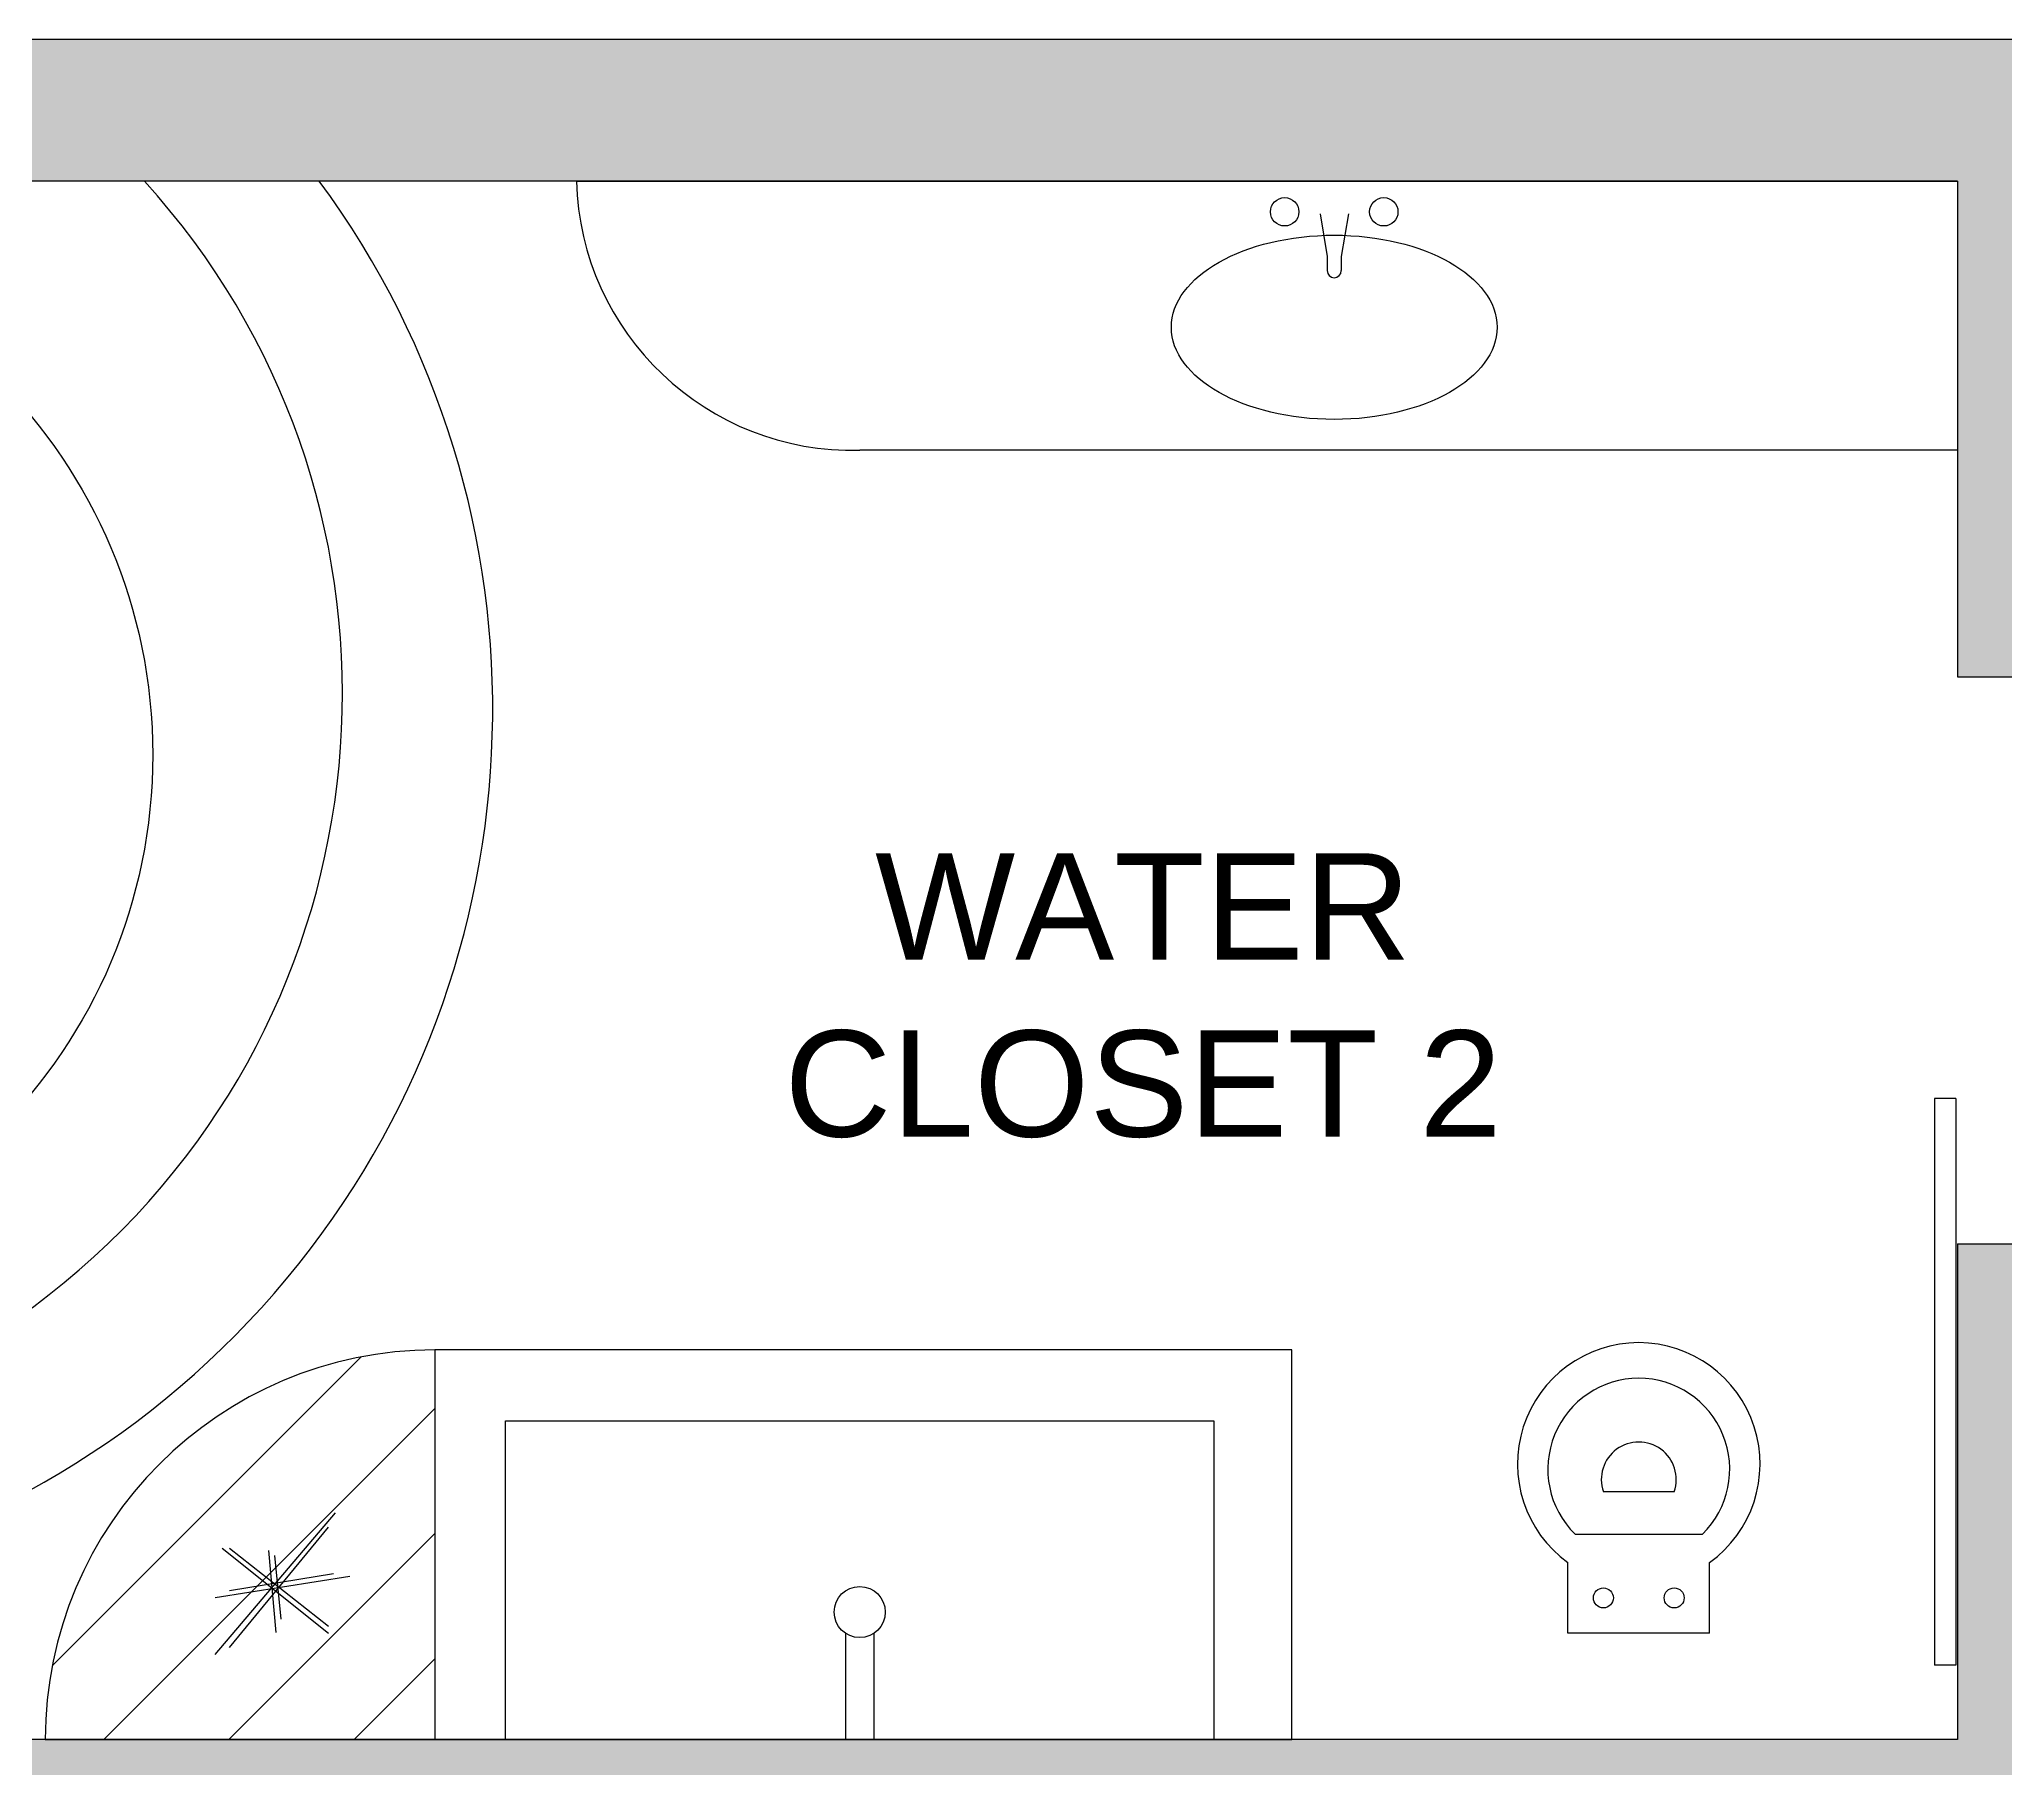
# Model space of a CAD drawing. Header units: metres. Extents: x -6.6 to 15, y 0 to 10.8.
# Drawn here: x 1.642 to 4.417, y 8.41 to 10.85 of the extents above; entities that cross this region are included whole.
import ezdxf

# ---------------------------------------------------------------- set-up
doc = ezdxf.new("R2010")
doc.units = ezdxf.units.M
for name, color, linetype, lineweight, true_color in [('1 - paredes', 7, 'Continuous', 25, 0x000000), ('2 - portas e janelas', 1, 'Continuous', 25, 0xff0000), ('4 - layouts dos objetos', 83, 'Continuous', 25, 0x63c85c), ('6 - legendas', 7, 'Continuous', 25, 0x000000)]:
    doc.layers.add(name, color=color, linetype=linetype, lineweight=lineweight, true_color=true_color)
doc.styles.add('textstyle3', font='')
doc.styles.get('textstyle3').set_extended_font_data('Arial')

msp = doc.modelspace()

# ---------------------------------------------------------------- hatches: boundary and pattern name
at = {"layer": '1 - paredes', "true_color": 0xa0a0a4}
h = msp.add_hatch(color=252, dxfattribs=at)
h.paths.add_polyline_path([(10.3, 10.65), (6.85, 10.65), (6.85, 8.3), (6.85, 7.95), (6.95, 7.95), (6.95, 7.8), (6.7, 7.8), (6.7, 8.3), (5.8, 8.3), (5.8, 7.5), (5.65, 7.5), (5.65, 8.3), (5.3, 8.3), (5.3, 8.45), (6.7, 8.45), (6.7, 10.65), (4.5, 10.65), (4.5, 9.95), (4.35, 9.95), (4.35, 10.65), (0.2, 10.65), (0.2, 9.05), (0.2629, 8.9871), (0.1379, 8.8621), (0, 9), (0, 10.85), (10.45, 10.85), (10.45, 10.3), (10.3, 10.3)])
h.paths.add_polyline_path([(4.35, 9.15), (4.5, 9.15), (4.5, 8.3), (4.35, 8.3), (2, 8.3), (2, 7.7), (1.85, 7.7), (1.85, 8.3), (0.7, 8.3), (0.5621, 8.4379), (0.6871, 8.5629), (0.8, 8.45), (4.35, 8.45)])
at = {"layer": '4 - layouts dos objetos', "true_color": 0x3f2d00}
h = msp.add_hatch(dxfattribs=at)
h.set_pattern_fill('DOTS', color=36, scale=0.03, angle=30, style=0)
h.set_pattern_definition([(45, (0, 0), (-0.0883883, 0.0883883), [])])
edge = h.paths.add_edge_path()
edge.add_arc((2.2, 8.45), 0.55, 90, 180)
edge.add_line((1.65, 8.45), (2.2, 8.45))
edge.add_line((2.2, 8.45), (2.2, 9))

# ---------------------------------------------------------------- linework, layer by layer
at = {"layer": '1 - paredes'}
for p, q in [((0, 10.85), (10.45, 10.85)), ((4.35, 10.65), (0.2, 10.65)), ((4.35, 10.65), (4.35, 9.95)), ((4.35, 9.95), (4.5, 9.95)), ((4.35, 9.15), (4.35, 8.45)), ((4.35, 9.15), (4.5, 9.15)), ((4.35, 8.45), (0.8, 8.45))]:
    msp.add_line(p, q, dxfattribs=at)
at = {"layer": '2 - portas e janelas', "color": 1, "true_color": 0xff0000}
for p, q in [((4.3475, 9.355), (4.3175, 9.355)), ((4.3475, 8.555), (4.3175, 8.555))]:
    msp.add_line(p, q, dxfattribs=at)
at = {"layer": '2 - portas e janelas', "color": 14, "true_color": 0x800000}
for p, q in [((4.3175, 9.355), (4.3175, 8.555)), ((4.3475, 9.355), (4.3475, 8.555))]:
    msp.add_line(p, q, dxfattribs=at)
at = {"layer": '4 - layouts dos objetos'}
for p, q in [((2.4, 10.65), (4.35, 10.65)), ((4.35, 10.65), (4.35, 10.27)), ((3.45, 10.6035), (3.46, 10.5435)), ((3.49, 10.6035), (3.48, 10.5435)), ((3.46, 10.5435), (3.46, 10.5235)), ((3.48, 10.5435), (3.48, 10.5235)), ((4.35, 10.27), (2.8, 10.27)), ((3.41, 9), (2.2, 9)), ((2.2, 9), (2.2, 8.45)), ((3.41, 8.45), (3.41, 9)), ((2.3, 8.45), (2.3, 8.9)), ((2.3, 8.9), (3.3, 8.9)), ((3.3, 8.9), (3.3, 8.45)), ((3.85, 8.8), (3.95, 8.8)), ((1.89, 8.57), (2.06, 8.77)), ((1.91, 8.58), (2.05, 8.75)), ((1.9, 8.72), (2.05, 8.6)), ((1.91, 8.72), (2.05, 8.61)), ((1.976, 8.601), (1.9657, 8.717)), ((3.81, 8.74), (3.99, 8.74)), ((1.983, 8.62), (1.974, 8.71)), ((3.8, 8.6), (3.8, 8.7)), ((4, 8.6), (4, 8.7)), ((2.08, 8.68), (1.89, 8.65)), ((2.057, 8.684), (1.91, 8.66)), ((2.78, 8.6), (2.78, 8.45)), ((2.82, 8.6), (2.82, 8.45)), ((4, 8.6), (3.8, 8.6)), ((1.65, 8.45), (2.2, 8.45)), ((2.2, 8.45), (3.41, 8.45))]:
    msp.add_line(p, q, dxfattribs=at)
for centre, radius in [((3.4, 10.6065), 0.02), ((3.54, 10.6065), 0.02), ((1.05, 9.84), 0.7517), ((2.8, 8.63), 0.0361), ((3.85, 8.65), 0.0141), ((3.95, 8.65), 0.0141)]:
    msp.add_circle(centre, radius, dxfattribs=at)
for centre, radius, start, end in [((0.9937, 9.9264), 1.0759, 222.4621, 42.2644), ((1.0253, 9.9046), 1.2565, 244.0251, 36.3874), ((2.79, 10.66), 0.3901, 181.4688, 271.4688), ((3.47, 10.5235), 0.01, 180, 0), ((2.2, 8.45), 0.55, 90, 180), ((3.9, 8.839), 0.1713, 305.7259, 234.2741), ((3.9, 8.8316), 0.1284, 314.498, 225.502), ((3.9, 8.8171), 0.0529, 341.0754, 198.9246)]:
    msp.add_arc(centre, radius, start, end, dxfattribs=at)
msp.add_ellipse((3.47, 10.4435), major_axis=(-0.23, 0), ratio=0.565217, dxfattribs=at)

# ---------------------------------------------------------------- texts
at = {"layer": '6 - legendas', "insert": (3.2, 9.5), "char_height": 0.01, "attachment_point": 5, "style": 'textstyle3'}
msp.add_mtext('\\H0.15;WATER\\PCLOSET 2', dxfattribs=at)

doc.saveas('drawing.dxf')
